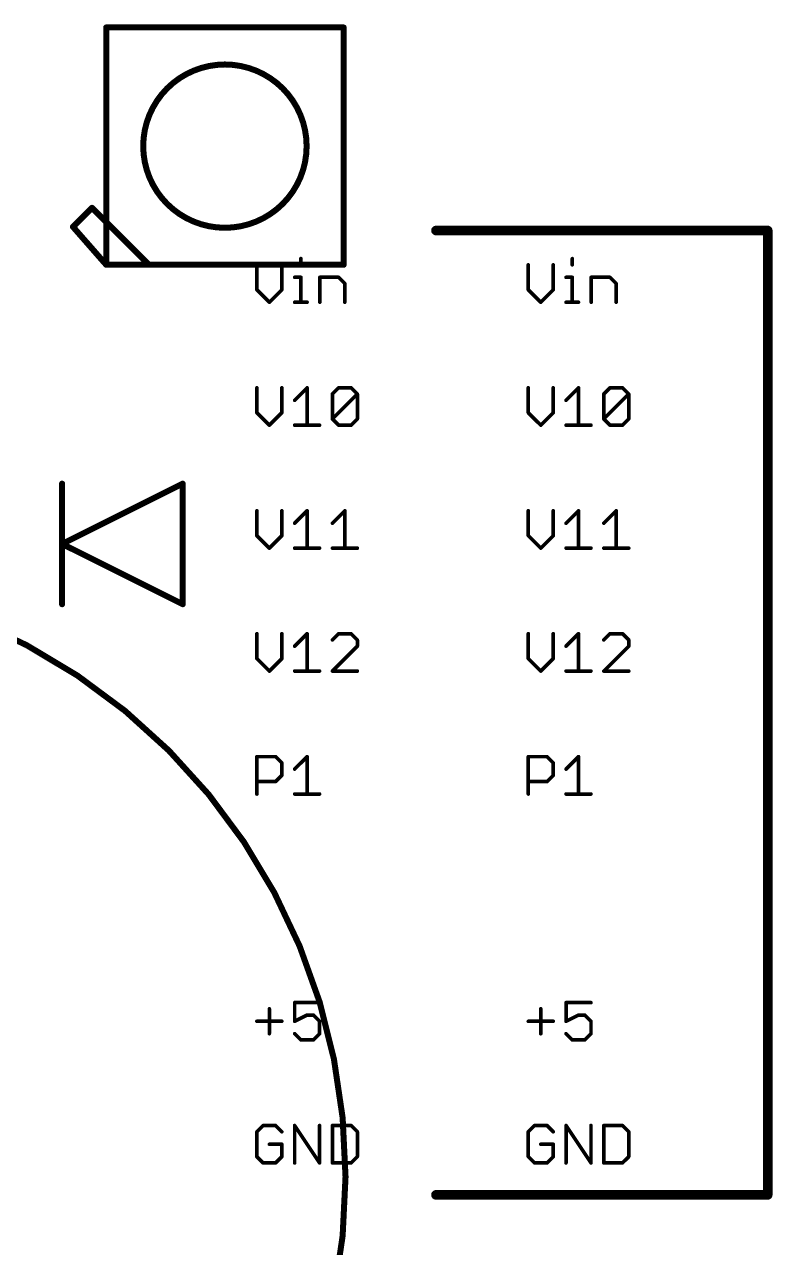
# Model space of a CAD drawing. Extents: x -0.1 to 97.9, y 0.5 to 99.
# Drawn here: x 82.14 to 97.89, y 70.01 to 95.78 of the extents above; entities that cross this region are included whole.
import ezdxf

# ---------------------------------------------------------------- set-up
doc = ezdxf.new("R2010")
doc.units = 0
doc.layers.add('21', color=253, linetype='CONTINUOUS')

msp = doc.modelspace()

# ---------------------------------------------------------------- linework, layer by layer
at = {"layer": '21'}
for points, const_width in [([(83.8918, 95.718, 1), (83.8282, 95.718)], 0.0635), ([(83.86, 95.7498, 1), (83.86, 95.6863)], 0.0635), ([(88.8918, 95.718, 1), (88.8282, 95.718)], 0.0635), ([(88.86, 95.6863, 1), (88.86, 95.7498)], 0.0635), ([(86.36, 91.4975, 1), (86.36, 94.9385, 1), (86.36, 91.4975)], 0.127), ([(83.5825, 91.9405, 1), (83.5375, 91.8955)], 0.0635), ([(83.5825, 91.8955, 1), (83.5375, 91.9405)], 0.0635), ([(83.1375, 91.5405, 1), (83.1825, 91.4955)], 0.0635), ([(83.1839, 91.5389, 1), (83.1361, 91.4971)], 0.0635), ([(83.8918, 91.618, 1), (83.8282, 91.618)], 0.0635), ([(83.8825, 91.6405, 1), (83.8375, 91.5955)], 0.0635), ([(83.8282, 91.618, 1), (83.8918, 91.618)], 0.0635), ([(83.8375, 91.5955, 1), (83.8825, 91.6405)], 0.0635), ([(90.805, 91.4908, 1), (90.805, 91.3892)], 0.1016), ([(97.8408, 91.44, 1), (97.7392, 91.44)], 0.1016), ([(97.79, 91.3892, 1), (97.79, 91.4908)], 0.1016), ([(83.8282, 90.718, 1), (83.8918, 90.718)], 0.0635), ([(83.86, 90.7498, 1), (83.86, 90.6863)], 0.0635), ([(83.8361, 90.6971, 1), (83.8839, 90.7389)], 0.0635), ([(84.76, 90.7498, 1), (84.76, 90.6863)], 0.0635), ([(84.7375, 90.6955, 1), (84.7825, 90.7405)], 0.0635), ([(84.76, 90.6863, 1), (84.76, 90.7498)], 0.0635), ([(87.0521, 90.7168, 1), (87.0141, 90.7168)], 0.0381), ([(87.5775, 90.7168, 1), (87.5394, 90.7168)], 0.0381), ([(87.9787, 90.8481, 1), (87.9406, 90.8481)], 0.0381), ([(87.9406, 90.7168, 1), (87.9787, 90.7168)], 0.0381), ([(88.8282, 90.718, 1), (88.8918, 90.718)], 0.0635), ([(88.86, 90.6863, 1), (88.86, 90.7498)], 0.0635), ([(92.7672, 90.7168, 1), (92.7291, 90.7168)], 0.0381), ([(93.2925, 90.7168, 1), (93.2544, 90.7168)], 0.0381), ([(93.6937, 90.8481, 1), (93.6556, 90.8481)], 0.0381), ([(93.6556, 90.7168, 1), (93.6937, 90.7168)], 0.0381), ([(87.8283, 90.4731, 1), (87.8283, 90.435)], 0.0381), ([(87.9787, 90.4541, 1), (87.9406, 90.4541)], 0.0381), ([(87.9596, 90.435, 1), (87.9596, 90.4731)], 0.0381), ([(88.3584, 90.4731, 1), (88.3584, 90.435)], 0.0381), ([(88.3775, 90.4541, 1), (88.3394, 90.4541)], 0.0381), ([(88.7659, 90.4676, 1), (88.739, 90.4406)], 0.0381), ([(88.7525, 90.435, 1), (88.7525, 90.4731)], 0.0381), ([(93.5433, 90.4731, 1), (93.5433, 90.435)], 0.0381), ([(93.6937, 90.4541, 1), (93.6556, 90.4541)], 0.0381), ([(93.6746, 90.435, 1), (93.6746, 90.4731)], 0.0381), ([(94.0734, 90.4731, 1), (94.0734, 90.435)], 0.0381), ([(94.0925, 90.4541, 1), (94.0544, 90.4541)], 0.0381), ([(94.4809, 90.4676, 1), (94.454, 90.4406)], 0.0381), ([(94.4674, 90.435, 1), (94.4674, 90.4731)], 0.0381), ([(87.0466, 90.2049, 1), (87.0196, 90.1779)], 0.0381), ([(87.0141, 90.1914, 1), (87.0521, 90.1914)], 0.0381), ([(87.5394, 90.1914, 1), (87.5775, 90.1914)], 0.0381), ([(87.572, 90.1779, 1), (87.545, 90.2049)], 0.0381), ([(88.9028, 90.3227, 1), (88.8647, 90.3227)], 0.0381), ([(88.8703, 90.3093, 1), (88.8973, 90.3362)], 0.0381), ([(92.7616, 90.2049, 1), (92.7346, 90.1779)], 0.0381), ([(92.7291, 90.1914, 1), (92.7672, 90.1914)], 0.0381), ([(93.2544, 90.1914, 1), (93.2925, 90.1914)], 0.0381), ([(93.287, 90.1779, 1), (93.26, 90.2049)], 0.0381), ([(94.6178, 90.3227, 1), (94.5797, 90.3227)], 0.0381), ([(94.5853, 90.3093, 1), (94.6123, 90.3362)], 0.0381), ([(87.2823, 89.9422, 1), (87.3093, 89.9152)], 0.0381), ([(87.2823, 89.9152, 1), (87.3093, 89.9422)], 0.0381), ([(87.8283, 89.9477, 1), (87.8283, 89.9097)], 0.0381), ([(87.9406, 89.9287, 1), (87.9787, 89.9287)], 0.0381), ([(88.091, 89.9097, 1), (88.091, 89.9477)], 0.0381), ([(88.3394, 89.9287, 1), (88.3775, 89.9287)], 0.0381), ([(88.8647, 89.9287, 1), (88.9028, 89.9287)], 0.0381), ([(92.9973, 89.9422, 1), (93.0243, 89.9152)], 0.0381), ([(92.9973, 89.9152, 1), (93.0243, 89.9422)], 0.0381), ([(93.5433, 89.9477, 1), (93.5433, 89.9097)], 0.0381), ([(93.6556, 89.9287, 1), (93.6937, 89.9287)], 0.0381), ([(93.806, 89.9097, 1), (93.806, 89.9477)], 0.0381), ([(94.0544, 89.9287, 1), (94.0925, 89.9287)], 0.0381), ([(94.5797, 89.9287, 1), (94.6178, 89.9287)], 0.0381), ([(87.0521, 88.126, 1), (87.0141, 88.126)], 0.0381), ([(87.5775, 88.126, 1), (87.5394, 88.126)], 0.0381), ([(88.11, 88.126, 1), (88.0719, 88.126)], 0.0381), ([(88.1045, 88.1125, 1), (88.0775, 88.1394)], 0.0381), ([(88.7548, 88.145, 1), (88.7548, 88.1069)], 0.0381), ([(88.7683, 88.1125, 1), (88.7414, 88.1394)], 0.0381), ([(89.031, 88.1394, 1), (89.004, 88.1125)], 0.0381), ([(89.0175, 88.1069, 1), (89.0175, 88.145)], 0.0381), ([(92.7672, 88.126, 1), (92.7291, 88.126)], 0.0381), ([(93.2925, 88.126, 1), (93.2544, 88.126)], 0.0381), ([(93.825, 88.126, 1), (93.7869, 88.126)], 0.0381), ([(93.8195, 88.1125, 1), (93.7925, 88.1394)], 0.0381), ([(94.4698, 88.145, 1), (94.4698, 88.1069)], 0.0381), ([(94.4833, 88.1125, 1), (94.4564, 88.1394)], 0.0381), ([(94.746, 88.1394, 1), (94.719, 88.1125)], 0.0381), ([(94.7325, 88.1069, 1), (94.7325, 88.145)], 0.0381), ([(87.8148, 87.8768, 1), (87.8418, 87.8498)], 0.0381), ([(88.6425, 87.9946, 1), (88.6044, 87.9946)], 0.0381), ([(88.61, 88.0081, 1), (88.637, 87.9812)], 0.0381), ([(89.1679, 87.9946, 1), (89.1298, 87.9946)], 0.0381), ([(89.1623, 87.9812, 1), (89.1354, 88.0081)], 0.0381), ([(89.1354, 87.9812, 1), (89.1623, 88.0081)], 0.0381), ([(93.5298, 87.8768, 1), (93.5568, 87.8498)], 0.0381), ([(94.3575, 87.9946, 1), (94.3194, 87.9946)], 0.0381), ([(94.325, 88.0081, 1), (94.352, 87.9812)], 0.0381), ([(94.8829, 87.9946, 1), (94.8448, 87.9946)], 0.0381), ([(94.8773, 87.9812, 1), (94.8504, 88.0081)], 0.0381), ([(94.8504, 87.9812, 1), (94.8773, 88.0081)], 0.0381), ([(87.0466, 87.6141, 1), (87.0196, 87.5871)], 0.0381), ([(87.572, 87.5871, 1), (87.545, 87.6141)], 0.0381), ([(92.7616, 87.6141, 1), (92.7346, 87.5871)], 0.0381), ([(93.287, 87.5871, 1), (93.26, 87.6141)], 0.0381), ([(87.0141, 87.6006, 1), (87.0521, 87.6006)], 0.0381), ([(87.2823, 87.3514, 1), (87.3093, 87.3244)], 0.0381), ([(87.2823, 87.3244, 1), (87.3093, 87.3514)], 0.0381), ([(87.5394, 87.6006, 1), (87.5775, 87.6006)], 0.0381), ([(87.8283, 87.3569, 1), (87.8283, 87.3189)], 0.0381), ([(88.3537, 87.3189, 1), (88.3537, 87.3569)], 0.0381), ([(88.637, 87.4827, 1), (88.61, 87.4558)], 0.0381), ([(88.61, 87.4827, 1), (88.637, 87.4558)], 0.0381), ([(88.6044, 87.4692, 1), (88.6425, 87.4692)], 0.0381), ([(88.7548, 87.3569, 1), (88.7548, 87.3189)], 0.0381), ([(88.7414, 87.3244, 1), (88.7683, 87.3514)], 0.0381), ([(89.004, 87.3514, 1), (89.031, 87.3244)], 0.0381), ([(89.0175, 87.3189, 1), (89.0175, 87.3569)], 0.0381), ([(89.1298, 87.4692, 1), (89.1679, 87.4692)], 0.0381), ([(89.1623, 87.4558, 1), (89.1354, 87.4827)], 0.0381), ([(92.7291, 87.6006, 1), (92.7672, 87.6006)], 0.0381), ([(92.9973, 87.3514, 1), (93.0243, 87.3244)], 0.0381), ([(92.9973, 87.3244, 1), (93.0243, 87.3514)], 0.0381), ([(93.2544, 87.6006, 1), (93.2925, 87.6006)], 0.0381), ([(93.5433, 87.3569, 1), (93.5433, 87.3189)], 0.0381), ([(94.0687, 87.3189, 1), (94.0687, 87.3569)], 0.0381), ([(94.352, 87.4827, 1), (94.325, 87.4558)], 0.0381), ([(94.325, 87.4827, 1), (94.352, 87.4558)], 0.0381), ([(94.3194, 87.4692, 1), (94.3575, 87.4692)], 0.0381), ([(94.4698, 87.3569, 1), (94.4698, 87.3189)], 0.0381), ([(94.4564, 87.3244, 1), (94.4833, 87.3514)], 0.0381), ([(94.719, 87.3514, 1), (94.746, 87.3244)], 0.0381), ([(94.7325, 87.3189, 1), (94.7325, 87.3569)], 0.0381), ([(94.8448, 87.4692, 1), (94.8829, 87.4692)], 0.0381), ([(94.8773, 87.4558, 1), (94.8504, 87.4827)], 0.0381), ([(88.0719, 87.3379, 1), (88.11, 87.3379)], 0.0381), ([(93.7869, 87.3379, 1), (93.825, 87.3379)], 0.0381), ([(82.9627, 86.106, 1), (82.8992, 86.106)], 0.0635), ([(85.5028, 86.106, 1), (85.4393, 86.106)], 0.0635), ([(85.4852, 86.0776, 1), (85.4568, 86.1344)], 0.0635), ([(87.0521, 85.5352, 1), (87.0141, 85.5352)], 0.0381), ([(87.5775, 85.5352, 1), (87.5394, 85.5352)], 0.0381), ([(88.11, 85.5352, 1), (88.0719, 85.5352)], 0.0381), ([(88.1045, 85.5217, 1), (88.0775, 85.5486)], 0.0381), ([(88.9052, 85.5352, 1), (88.8671, 85.5352)], 0.0381), ([(88.8996, 85.5217, 1), (88.8727, 85.5486)], 0.0381), ([(92.7672, 85.5352, 1), (92.7291, 85.5352)], 0.0381), ([(93.2925, 85.5352, 1), (93.2544, 85.5352)], 0.0381), ([(93.825, 85.5352, 1), (93.7869, 85.5352)], 0.0381), ([(93.8195, 85.5217, 1), (93.7925, 85.5486)], 0.0381), ([(94.6202, 85.5352, 1), (94.5821, 85.5352)], 0.0381), ([(94.6146, 85.5217, 1), (94.5877, 85.5486)], 0.0381), ([(87.8148, 85.286, 1), (87.8418, 85.259)], 0.0381), ([(88.61, 85.286, 1), (88.637, 85.259)], 0.0381), ([(93.5298, 85.286, 1), (93.5568, 85.259)], 0.0381), ([(94.325, 85.286, 1), (94.352, 85.259)], 0.0381), ([(87.0466, 85.0233, 1), (87.0196, 84.9963)], 0.0381), ([(87.572, 84.9963, 1), (87.545, 85.0233)], 0.0381), ([(92.7616, 85.0233, 1), (92.7346, 84.9963)], 0.0381), ([(93.287, 84.9963, 1), (93.26, 85.0233)], 0.0381), ([(82.9627, 84.836, 1), (82.8992, 84.836)], 0.0635), ([(82.8992, 84.836, 1), (82.9627, 84.836)], 0.0635), ([(82.9452, 84.8644, 1), (82.9168, 84.8076)], 0.0635), ([(82.9168, 84.8644, 1), (82.9452, 84.8076)], 0.0635), ([(87.0141, 85.0098, 1), (87.0521, 85.0098)], 0.0381), ([(87.5394, 85.0098, 1), (87.5775, 85.0098)], 0.0381), ([(92.7291, 85.0098, 1), (92.7672, 85.0098)], 0.0381), ([(93.2544, 85.0098, 1), (93.2925, 85.0098)], 0.0381), ([(87.2823, 84.7606, 1), (87.3093, 84.7336)], 0.0381), ([(87.2823, 84.7336, 1), (87.3093, 84.7606)], 0.0381), ([(87.8283, 84.7661, 1), (87.8283, 84.7281)], 0.0381), ([(88.0719, 84.7471, 1), (88.11, 84.7471)], 0.0381), ([(88.3537, 84.7281, 1), (88.3537, 84.7661)], 0.0381), ([(88.6235, 84.7661, 1), (88.6235, 84.7281)], 0.0381), ([(88.8671, 84.7471, 1), (88.9052, 84.7471)], 0.0381), ([(89.1489, 84.7281, 1), (89.1489, 84.7661)], 0.0381), ([(92.9973, 84.7606, 1), (93.0243, 84.7336)], 0.0381), ([(92.9973, 84.7336, 1), (93.0243, 84.7606)], 0.0381), ([(93.5433, 84.7661, 1), (93.5433, 84.7281)], 0.0381), ([(93.7869, 84.7471, 1), (93.825, 84.7471)], 0.0381), ([(94.0687, 84.7281, 1), (94.0687, 84.7661)], 0.0381), ([(94.3385, 84.7661, 1), (94.3385, 84.7281)], 0.0381), ([(94.5821, 84.7471, 1), (94.6202, 84.7471)], 0.0381), ([(94.8639, 84.7281, 1), (94.8639, 84.7661)], 0.0381), ([(76.2, 58.801, 1), (76.2, 84.201, 1), (76.2, 58.801)], 0.127), ([(82.8992, 83.566, 1), (82.9627, 83.566)], 0.0635), ([(85.4393, 83.566, 1), (85.5028, 83.566)], 0.0635), ([(85.4568, 83.5376, 1), (85.4852, 83.5944)], 0.0635), ([(87.0521, 82.9444, 1), (87.0141, 82.9444)], 0.0381), ([(87.5775, 82.9444, 1), (87.5394, 82.9444)], 0.0381), ([(88.11, 82.9444, 1), (88.0719, 82.9444)], 0.0381), ([(88.1045, 82.9309, 1), (88.0775, 82.9578)], 0.0381), ([(88.61, 82.8265, 1), (88.637, 82.7996)], 0.0381), ([(88.7548, 82.9634, 1), (88.7548, 82.9253)], 0.0381), ([(88.7683, 82.9309, 1), (88.7414, 82.9578)], 0.0381), ([(89.031, 82.9578, 1), (89.004, 82.9309)], 0.0381), ([(89.0175, 82.9253, 1), (89.0175, 82.9634)], 0.0381), ([(89.1679, 82.813, 1), (89.1298, 82.813)], 0.0381), ([(89.1354, 82.7996, 1), (89.1623, 82.8265)], 0.0381), ([(92.7672, 82.9444, 1), (92.7291, 82.9444)], 0.0381), ([(93.2925, 82.9444, 1), (93.2544, 82.9444)], 0.0381), ([(93.825, 82.9444, 1), (93.7869, 82.9444)], 0.0381), ([(93.8195, 82.9309, 1), (93.7925, 82.9578)], 0.0381), ([(94.325, 82.8265, 1), (94.352, 82.7996)], 0.0381), ([(94.4698, 82.9634, 1), (94.4698, 82.9253)], 0.0381), ([(94.4833, 82.9309, 1), (94.4564, 82.9578)], 0.0381), ([(94.746, 82.9578, 1), (94.719, 82.9309)], 0.0381), ([(94.7325, 82.9253, 1), (94.7325, 82.9634)], 0.0381), ([(94.8829, 82.813, 1), (94.8448, 82.813)], 0.0381), ([(94.8504, 82.7996, 1), (94.8773, 82.8265)], 0.0381), ([(87.8148, 82.6952, 1), (87.8418, 82.6682)], 0.0381), ([(89.1298, 82.6817, 1), (89.1679, 82.6817)], 0.0381), ([(89.1623, 82.6682, 1), (89.1354, 82.6952)], 0.0381), ([(93.5298, 82.6952, 1), (93.5568, 82.6682)], 0.0381), ([(94.8448, 82.6817, 1), (94.8829, 82.6817)], 0.0381), ([(94.8773, 82.6682, 1), (94.8504, 82.6952)], 0.0381), ([(87.0466, 82.4325, 1), (87.0196, 82.4055)], 0.0381), ([(87.0141, 82.419, 1), (87.0521, 82.419)], 0.0381), ([(87.5394, 82.419, 1), (87.5775, 82.419)], 0.0381), ([(87.572, 82.4055, 1), (87.545, 82.4325)], 0.0381), ([(92.7616, 82.4325, 1), (92.7346, 82.4055)], 0.0381), ([(92.7291, 82.419, 1), (92.7672, 82.419)], 0.0381), ([(93.2544, 82.419, 1), (93.2925, 82.419)], 0.0381), ([(93.287, 82.4055, 1), (93.26, 82.4325)], 0.0381), ([(87.2823, 82.1698, 1), (87.3093, 82.1428)], 0.0381), ([(87.2823, 82.1428, 1), (87.3093, 82.1698)], 0.0381), ([(87.8283, 82.1753, 1), (87.8283, 82.1373)], 0.0381), ([(88.0719, 82.1563, 1), (88.11, 82.1563)], 0.0381), ([(88.3537, 82.1373, 1), (88.3537, 82.1753)], 0.0381), ([(88.61, 82.1698, 1), (88.637, 82.1428)], 0.0381), ([(88.6235, 82.1753, 1), (88.6235, 82.1373)], 0.0381), ([(89.1489, 82.1373, 1), (89.1489, 82.1753)], 0.0381), ([(92.9973, 82.1698, 1), (93.0243, 82.1428)], 0.0381), ([(92.9973, 82.1428, 1), (93.0243, 82.1698)], 0.0381), ([(93.5433, 82.1753, 1), (93.5433, 82.1373)], 0.0381), ([(93.7869, 82.1563, 1), (93.825, 82.1563)], 0.0381), ([(94.0687, 82.1373, 1), (94.0687, 82.1753)], 0.0381), ([(94.325, 82.1698, 1), (94.352, 82.1428)], 0.0381), ([(94.3385, 82.1753, 1), (94.3385, 82.1373)], 0.0381), ([(94.8639, 82.1373, 1), (94.8639, 82.1753)], 0.0381), ([(87.0521, 80.3536, 1), (87.0141, 80.3536)], 0.0381), ([(87.0331, 80.3726, 1), (87.0331, 80.3345)], 0.0381), ([(87.4406, 80.367, 1), (87.4137, 80.3401)], 0.0381), ([(87.4271, 80.3345, 1), (87.4271, 80.3726)], 0.0381), ([(87.5775, 80.2222, 1), (87.5394, 80.2222)], 0.0381), ([(87.545, 80.2088, 1), (87.572, 80.2357)], 0.0381), ([(88.11, 80.3536, 1), (88.0719, 80.3536)], 0.0381), ([(88.1045, 80.3401, 1), (88.0775, 80.367)], 0.0381), ([(92.7481, 80.3726, 1), (92.7481, 80.3345)], 0.0381), ([(92.7672, 80.3536, 1), (92.7291, 80.3536)], 0.0381), ([(93.1556, 80.367, 1), (93.1287, 80.3401)], 0.0381), ([(93.1421, 80.3345, 1), (93.1421, 80.3726)], 0.0381), ([(93.2925, 80.2222, 1), (93.2544, 80.2222)], 0.0381), ([(93.26, 80.2088, 1), (93.287, 80.2357)], 0.0381), ([(93.825, 80.3536, 1), (93.7869, 80.3536)], 0.0381), ([(93.8195, 80.3401, 1), (93.7925, 80.367)], 0.0381), ([(87.5394, 79.9595, 1), (87.5775, 79.9595)], 0.0381), ([(87.572, 79.9461, 1), (87.545, 79.973)], 0.0381), ([(87.8148, 80.1044, 1), (87.8418, 80.0774)], 0.0381), ([(93.2544, 79.9595, 1), (93.2925, 79.9595)], 0.0381), ([(93.287, 79.9461, 1), (93.26, 79.973)], 0.0381), ([(93.5298, 80.1044, 1), (93.5568, 80.0774)], 0.0381), ([(87.0331, 79.8472, 1), (87.0331, 79.8091)], 0.0381), ([(87.4137, 79.8417, 1), (87.4406, 79.8147)], 0.0381), ([(87.4271, 79.8091, 1), (87.4271, 79.8472)], 0.0381), ([(92.7481, 79.8472, 1), (92.7481, 79.8091)], 0.0381), ([(93.1287, 79.8417, 1), (93.1556, 79.8147)], 0.0381), ([(93.1421, 79.8091, 1), (93.1421, 79.8472)], 0.0381), ([(87.0141, 79.5655, 1), (87.0521, 79.5655)], 0.0381), ([(87.8283, 79.5845, 1), (87.8283, 79.5465)], 0.0381), ([(88.0719, 79.5655, 1), (88.11, 79.5655)], 0.0381), ([(88.3537, 79.5465, 1), (88.3537, 79.5845)], 0.0381), ([(92.7291, 79.5655, 1), (92.7672, 79.5655)], 0.0381), ([(93.5433, 79.5845, 1), (93.5433, 79.5465)], 0.0381), ([(93.7869, 79.5655, 1), (93.825, 79.5655)], 0.0381), ([(94.0687, 79.5465, 1), (94.0687, 79.5845)], 0.0381), ([(87.3148, 75.0406, 1), (87.2767, 75.0406)], 0.0381), ([(87.8473, 75.172, 1), (87.8092, 75.172)], 0.0381), ([(87.8283, 75.191, 1), (87.8283, 75.1529)], 0.0381), ([(88.3537, 75.1529, 1), (88.3537, 75.191)], 0.0381), ([(93.0298, 75.0406, 1), (92.9917, 75.0406)], 0.0381), ([(93.5623, 75.172, 1), (93.5242, 75.172)], 0.0381), ([(93.5433, 75.191, 1), (93.5433, 75.1529)], 0.0381), ([(94.0687, 75.1529, 1), (94.0687, 75.191)], 0.0381), ([(87.0331, 74.797, 1), (87.0331, 74.7589)], 0.0381), ([(87.5585, 74.7589, 1), (87.5585, 74.797)], 0.0381), ([(87.8198, 74.795, 1), (87.8368, 74.7609)], 0.0381), ([(87.8092, 74.7779, 1), (87.8473, 74.7779)], 0.0381), ([(88.091, 74.9283, 1), (88.091, 74.8902)], 0.0381), ([(88.0995, 74.8922, 1), (88.0825, 74.9263)], 0.0381), ([(88.2358, 74.9228, 1), (88.2089, 74.8958)], 0.0381), ([(88.2223, 74.8902, 1), (88.2223, 74.9283)], 0.0381), ([(88.3727, 74.7779, 1), (88.3346, 74.7779)], 0.0381), ([(88.3402, 74.7645, 1), (88.3671, 74.7914)], 0.0381), ([(92.7481, 74.797, 1), (92.7481, 74.7589)], 0.0381), ([(93.2735, 74.7589, 1), (93.2735, 74.797)], 0.0381), ([(93.5348, 74.795, 1), (93.5518, 74.7609)], 0.0381), ([(93.5242, 74.7779, 1), (93.5623, 74.7779)], 0.0381), ([(93.806, 74.9283, 1), (93.806, 74.8902)], 0.0381), ([(93.8145, 74.8922, 1), (93.7975, 74.9263)], 0.0381), ([(93.9508, 74.9228, 1), (93.9239, 74.8958)], 0.0381), ([(93.9373, 74.8902, 1), (93.9373, 74.9283)], 0.0381), ([(94.0877, 74.7779, 1), (94.0496, 74.7779)], 0.0381), ([(94.0552, 74.7645, 1), (94.0821, 74.7914)], 0.0381), ([(87.2767, 74.5152, 1), (87.3148, 74.5152)], 0.0381), ([(87.8418, 74.5287, 1), (87.8148, 74.5018)], 0.0381), ([(88.3346, 74.5152, 1), (88.3727, 74.5152)], 0.0381), ([(88.3671, 74.5018, 1), (88.3402, 74.5287)], 0.0381), ([(92.9917, 74.5152, 1), (93.0298, 74.5152)], 0.0381), ([(93.5568, 74.5287, 1), (93.5298, 74.5018)], 0.0381), ([(94.0496, 74.5152, 1), (94.0877, 74.5152)], 0.0381), ([(94.0821, 74.5018, 1), (94.0552, 74.5287)], 0.0381), ([(87.9596, 74.4029, 1), (87.9596, 74.3649)], 0.0381), ([(87.9462, 74.3704, 1), (87.9731, 74.3974)], 0.0381), ([(88.2089, 74.3974, 1), (88.2358, 74.3704)], 0.0381), ([(88.2223, 74.3649, 1), (88.2223, 74.4029)], 0.0381), ([(93.6746, 74.4029, 1), (93.6746, 74.3649)], 0.0381), ([(93.6612, 74.3704, 1), (93.6881, 74.3974)], 0.0381), ([(93.9239, 74.3974, 1), (93.9508, 74.3704)], 0.0381), ([(93.9373, 74.3649, 1), (93.9373, 74.4029)], 0.0381), ([(87.0521, 72.4498, 1), (87.0141, 72.4498)], 0.0381), ([(87.0196, 72.4633, 1), (87.0466, 72.4364)], 0.0381), ([(87.1644, 72.6002, 1), (87.1644, 72.5621)], 0.0381), ([(87.1779, 72.5677, 1), (87.151, 72.5946)], 0.0381), ([(87.4406, 72.5946, 1), (87.4137, 72.5677)], 0.0381), ([(87.4271, 72.5621, 1), (87.4271, 72.6002)], 0.0381), ([(87.545, 72.4364, 1), (87.572, 72.4633)], 0.0381), ([(87.8473, 72.5812, 1), (87.8092, 72.5812)], 0.0381), ([(87.8441, 72.5917, 1), (87.8124, 72.5706)], 0.0381), ([(88.3727, 72.5812, 1), (88.3346, 72.5812)], 0.0381), ([(88.6425, 72.5812, 1), (88.6044, 72.5812)], 0.0381), ([(88.6235, 72.6002, 1), (88.6235, 72.5621)], 0.0381), ([(89.031, 72.5946, 1), (89.004, 72.5677)], 0.0381), ([(89.0175, 72.5621, 1), (89.0175, 72.6002)], 0.0381), ([(89.1679, 72.4498, 1), (89.1298, 72.4498)], 0.0381), ([(89.1354, 72.4364, 1), (89.1623, 72.4633)], 0.0381), ([(92.7346, 72.4633, 1), (92.7616, 72.4364)], 0.0381), ([(92.7672, 72.4498, 1), (92.7291, 72.4498)], 0.0381), ([(92.8794, 72.6002, 1), (92.8794, 72.5621)], 0.0381), ([(92.8929, 72.5677, 1), (92.866, 72.5946)], 0.0381), ([(93.1556, 72.5946, 1), (93.1287, 72.5677)], 0.0381), ([(93.1421, 72.5621, 1), (93.1421, 72.6002)], 0.0381), ([(93.26, 72.4364, 1), (93.287, 72.4633)], 0.0381), ([(93.5623, 72.5812, 1), (93.5242, 72.5812)], 0.0381), ([(93.5591, 72.5917, 1), (93.5274, 72.5706)], 0.0381), ([(94.0877, 72.5812, 1), (94.0496, 72.5812)], 0.0381), ([(94.3575, 72.5812, 1), (94.3194, 72.5812)], 0.0381), ([(94.3385, 72.6002, 1), (94.3385, 72.5621)], 0.0381), ([(94.746, 72.5946, 1), (94.719, 72.5677)], 0.0381), ([(94.7325, 72.5621, 1), (94.7325, 72.6002)], 0.0381), ([(94.8829, 72.4498, 1), (94.8448, 72.4498)], 0.0381), ([(94.8504, 72.4364, 1), (94.8773, 72.4633)], 0.0381), ([(87.2958, 72.2062, 1), (87.2958, 72.1681)], 0.0381), ([(87.5775, 72.1871, 1), (87.5394, 72.1871)], 0.0381), ([(87.5585, 72.1681, 1), (87.5585, 72.2062)], 0.0381), ([(93.0108, 72.2062, 1), (93.0108, 72.1681)], 0.0381), ([(93.2925, 72.1871, 1), (93.2544, 72.1871)], 0.0381), ([(93.2735, 72.1681, 1), (93.2735, 72.2062)], 0.0381), ([(87.0466, 71.9379, 1), (87.0196, 71.911)], 0.0381), ([(87.0141, 71.9244, 1), (87.0521, 71.9244)], 0.0381), ([(87.5394, 71.9244, 1), (87.5775, 71.9244)], 0.0381), ([(87.572, 71.911, 1), (87.545, 71.9379)], 0.0381), ([(89.1298, 71.9244, 1), (89.1679, 71.9244)], 0.0381), ([(89.1623, 71.911, 1), (89.1354, 71.9379)], 0.0381), ([(92.7616, 71.9379, 1), (92.7346, 71.911)], 0.0381), ([(92.7291, 71.9244, 1), (92.7672, 71.9244)], 0.0381), ([(93.2544, 71.9244, 1), (93.2925, 71.9244)], 0.0381), ([(93.287, 71.911, 1), (93.26, 71.9379)], 0.0381), ([(94.8448, 71.9244, 1), (94.8829, 71.9244)], 0.0381), ([(94.8773, 71.911, 1), (94.8504, 71.9379)], 0.0381), ([(87.1644, 71.8122, 1), (87.1644, 71.7741)], 0.0381), ([(87.151, 71.7796, 1), (87.1779, 71.8066)], 0.0381), ([(87.4137, 71.8066, 1), (87.4406, 71.7796)], 0.0381), ([(87.4271, 71.7741, 1), (87.4271, 71.8122)], 0.0381), ([(87.8092, 71.7931, 1), (87.8473, 71.7931)], 0.0381), ([(88.3346, 71.7931, 1), (88.3727, 71.7931)], 0.0381), ([(88.3378, 71.7825, 1), (88.3695, 71.8037)], 0.0381), ([(88.6235, 71.8122, 1), (88.6235, 71.7741)], 0.0381), ([(88.6044, 71.7931, 1), (88.6425, 71.7931)], 0.0381), ([(89.004, 71.8066, 1), (89.031, 71.7796)], 0.0381), ([(89.0175, 71.7741, 1), (89.0175, 71.8122)], 0.0381), ([(92.8794, 71.8122, 1), (92.8794, 71.7741)], 0.0381), ([(92.866, 71.7796, 1), (92.8929, 71.8066)], 0.0381), ([(93.1287, 71.8066, 1), (93.1556, 71.7796)], 0.0381), ([(93.1421, 71.7741, 1), (93.1421, 71.8122)], 0.0381), ([(93.5242, 71.7931, 1), (93.5623, 71.7931)], 0.0381), ([(94.0496, 71.7931, 1), (94.0877, 71.7931)], 0.0381), ([(94.0528, 71.7825, 1), (94.0845, 71.8037)], 0.0381), ([(94.3385, 71.8122, 1), (94.3385, 71.7741)], 0.0381), ([(94.3194, 71.7931, 1), (94.3575, 71.7931)], 0.0381), ([(94.719, 71.8066, 1), (94.746, 71.7796)], 0.0381), ([(94.7325, 71.7741, 1), (94.7325, 71.8122)], 0.0381), ([(90.805, 71.1708, 1), (90.805, 71.0692)], 0.1016), ([(97.7392, 71.12, 1), (97.8408, 71.12)], 0.1016), ([(97.79, 71.0692, 1), (97.79, 71.1708)], 0.1016)]:
    msp.add_lwpolyline(points, format="xyb", dxfattribs=dict(at, const_width=const_width))
for points, const_width in [([(83.86, 91.618), (83.86, 95.718)], 0.127), ([(83.86, 95.718), (88.86, 95.718)], 0.127), ([(88.86, 95.718), (88.86, 90.718)], 0.127), ([(83.56, 91.918), (83.16, 91.518)], 0.127), ([(83.86, 91.618), (83.56, 91.918)], 0.127), ([(83.16, 91.518), (83.86, 90.718)], 0.127), ([(83.86, 90.718), (83.86, 91.618)], 0.127), ([(84.76, 90.718), (83.86, 91.618)], 0.127), ([(97.79, 91.44), (90.805, 91.44)], 0.2032), ([(97.79, 71.12), (97.79, 91.44)], 0.2032), ([(84.76, 90.718), (83.86, 90.718)], 0.127), ([(88.86, 90.718), (84.76, 90.718)], 0.127), ([(87.0331, 90.7168), (87.0331, 90.1914)], 0.0762), ([(87.5585, 90.1914), (87.5585, 90.7168)], 0.0762), ([(87.9596, 90.8481), (87.9596, 90.7168)], 0.0762), ([(92.7481, 90.7168), (92.7481, 90.1914)], 0.0762), ([(93.2735, 90.1914), (93.2735, 90.7168)], 0.0762), ([(93.6746, 90.8481), (93.6746, 90.7168)], 0.0762), ([(87.8283, 90.4541), (87.9596, 90.4541)], 0.0762), ([(87.9596, 90.4541), (87.9596, 89.9287)], 0.0762), ([(88.3584, 89.9287), (88.3584, 90.4541)], 0.0762), ([(88.3584, 90.4541), (88.7525, 90.4541)], 0.0762), ([(88.7525, 90.4541), (88.8838, 90.3227)], 0.0762), ([(93.5433, 90.4541), (93.6746, 90.4541)], 0.0762), ([(93.6746, 90.4541), (93.6746, 89.9287)], 0.0762), ([(94.0734, 89.9287), (94.0734, 90.4541)], 0.0762), ([(94.0734, 90.4541), (94.4674, 90.4541)], 0.0762), ([(94.4674, 90.4541), (94.5988, 90.3227)], 0.0762), ([(87.0331, 90.1914), (87.2958, 89.9287)], 0.0762), ([(87.2958, 89.9287), (87.5585, 90.1914)], 0.0762), ([(88.8838, 90.3227), (88.8838, 89.9287)], 0.0762), ([(92.7481, 90.1914), (93.0108, 89.9287)], 0.0762), ([(93.0108, 89.9287), (93.2735, 90.1914)], 0.0762), ([(94.5988, 90.3227), (94.5988, 89.9287)], 0.0762), ([(87.8283, 89.9287), (88.091, 89.9287)], 0.0762), ([(93.5433, 89.9287), (93.806, 89.9287)], 0.0762), ([(87.0331, 88.126), (87.0331, 87.6006)], 0.0762), ([(87.5585, 87.6006), (87.5585, 88.126)], 0.0762), ([(87.8283, 87.8633), (88.091, 88.126)], 0.0762), ([(88.091, 88.126), (88.091, 87.3379)], 0.0762), ([(88.6235, 87.9946), (88.7548, 88.126)], 0.0762), ([(88.7548, 88.126), (89.0175, 88.126)], 0.0762), ([(89.0175, 88.126), (89.1489, 87.9946)], 0.0762), ([(92.7481, 88.126), (92.7481, 87.6006)], 0.0762), ([(93.2735, 87.6006), (93.2735, 88.126)], 0.0762), ([(93.5433, 87.8633), (93.806, 88.126)], 0.0762), ([(93.806, 88.126), (93.806, 87.3379)], 0.0762), ([(94.3385, 87.9946), (94.4698, 88.126)], 0.0762), ([(94.4698, 88.126), (94.7325, 88.126)], 0.0762), ([(94.7325, 88.126), (94.8639, 87.9946)], 0.0762), ([(88.6235, 87.4692), (88.6235, 87.9946)], 0.0762), ([(88.6235, 87.4692), (89.1489, 87.9946)], 0.0762), ([(89.1489, 87.9946), (89.1489, 87.4692)], 0.0762), ([(94.3385, 87.4692), (94.3385, 87.9946)], 0.0762), ([(94.3385, 87.4692), (94.8639, 87.9946)], 0.0762), ([(94.8639, 87.9946), (94.8639, 87.4692)], 0.0762), ([(87.0331, 87.6006), (87.2958, 87.3379)], 0.0762), ([(87.2958, 87.3379), (87.5585, 87.6006)], 0.0762), ([(92.7481, 87.6006), (93.0108, 87.3379)], 0.0762), ([(93.0108, 87.3379), (93.2735, 87.6006)], 0.0762), ([(87.8283, 87.3379), (88.3537, 87.3379)], 0.0762), ([(88.7548, 87.3379), (88.6235, 87.4692)], 0.0762), ([(89.0175, 87.3379), (88.7548, 87.3379)], 0.0762), ([(89.1489, 87.4692), (89.0175, 87.3379)], 0.0762), ([(93.5433, 87.3379), (94.0687, 87.3379)], 0.0762), ([(94.4698, 87.3379), (94.3385, 87.4692)], 0.0762), ([(94.7325, 87.3379), (94.4698, 87.3379)], 0.0762), ([(94.8639, 87.4692), (94.7325, 87.3379)], 0.0762), ([(82.931, 86.106), (82.931, 84.836)], 0.127), ([(82.931, 84.836), (85.471, 86.106)], 0.127), ([(85.471, 86.106), (85.471, 83.566)], 0.127), ([(87.0331, 85.5352), (87.0331, 85.0098)], 0.0762), ([(87.5585, 85.0098), (87.5585, 85.5352)], 0.0762), ([(87.8283, 85.2725), (88.091, 85.5352)], 0.0762), ([(88.091, 85.5352), (88.091, 84.7471)], 0.0762), ([(88.6235, 85.2725), (88.8862, 85.5352)], 0.0762), ([(88.8862, 85.5352), (88.8862, 84.7471)], 0.0762), ([(92.7481, 85.5352), (92.7481, 85.0098)], 0.0762), ([(93.2735, 85.0098), (93.2735, 85.5352)], 0.0762), ([(93.5433, 85.2725), (93.806, 85.5352)], 0.0762), ([(93.806, 85.5352), (93.806, 84.7471)], 0.0762), ([(94.3385, 85.2725), (94.6012, 85.5352)], 0.0762), ([(94.6012, 85.5352), (94.6012, 84.7471)], 0.0762), ([(87.0331, 85.0098), (87.2958, 84.7471)], 0.0762), ([(87.2958, 84.7471), (87.5585, 85.0098)], 0.0762), ([(92.7481, 85.0098), (93.0108, 84.7471)], 0.0762), ([(93.0108, 84.7471), (93.2735, 85.0098)], 0.0762), ([(82.931, 84.836), (82.931, 83.566)], 0.127), ([(85.471, 83.566), (82.931, 84.836)], 0.127), ([(87.8283, 84.7471), (88.3537, 84.7471)], 0.0762), ([(88.6235, 84.7471), (89.1489, 84.7471)], 0.0762), ([(93.5433, 84.7471), (94.0687, 84.7471)], 0.0762), ([(94.3385, 84.7471), (94.8639, 84.7471)], 0.0762), ([(87.0331, 82.9444), (87.0331, 82.419)], 0.0762), ([(87.5585, 82.419), (87.5585, 82.9444)], 0.0762), ([(87.8283, 82.6817), (88.091, 82.9444)], 0.0762), ([(88.091, 82.9444), (88.091, 82.1563)], 0.0762), ([(88.7548, 82.9444), (88.6235, 82.813)], 0.0762), ([(89.0175, 82.9444), (88.7548, 82.9444)], 0.0762), ([(89.1489, 82.813), (89.0175, 82.9444)], 0.0762), ([(89.1489, 82.6817), (89.1489, 82.813)], 0.0762), ([(92.7481, 82.9444), (92.7481, 82.419)], 0.0762), ([(93.2735, 82.419), (93.2735, 82.9444)], 0.0762), ([(93.5433, 82.6817), (93.806, 82.9444)], 0.0762), ([(93.806, 82.9444), (93.806, 82.1563)], 0.0762), ([(94.4698, 82.9444), (94.3385, 82.813)], 0.0762), ([(94.7325, 82.9444), (94.4698, 82.9444)], 0.0762), ([(94.8639, 82.813), (94.7325, 82.9444)], 0.0762), ([(94.8639, 82.6817), (94.8639, 82.813)], 0.0762), ([(88.6235, 82.1563), (89.1489, 82.6817)], 0.0762), ([(94.3385, 82.1563), (94.8639, 82.6817)], 0.0762), ([(87.0331, 82.419), (87.2958, 82.1563)], 0.0762), ([(87.2958, 82.1563), (87.5585, 82.419)], 0.0762), ([(92.7481, 82.419), (93.0108, 82.1563)], 0.0762), ([(93.0108, 82.1563), (93.2735, 82.419)], 0.0762), ([(87.8283, 82.1563), (88.3537, 82.1563)], 0.0762), ([(89.1489, 82.1563), (88.6235, 82.1563)], 0.0762), ([(93.5433, 82.1563), (94.0687, 82.1563)], 0.0762), ([(94.8639, 82.1563), (94.3385, 82.1563)], 0.0762), ([(87.0331, 79.5655), (87.0331, 80.3536)], 0.0762), ([(87.0331, 80.3536), (87.4271, 80.3536)], 0.0762), ([(87.4271, 80.3536), (87.5585, 80.2222)], 0.0762), ([(87.5585, 80.2222), (87.5585, 79.9595)], 0.0762), ([(87.8283, 80.0909), (88.091, 80.3536)], 0.0762), ([(88.091, 80.3536), (88.091, 79.5655)], 0.0762), ([(92.7481, 79.5655), (92.7481, 80.3536)], 0.0762), ([(92.7481, 80.3536), (93.1421, 80.3536)], 0.0762), ([(93.1421, 80.3536), (93.2735, 80.2222)], 0.0762), ([(93.2735, 80.2222), (93.2735, 79.9595)], 0.0762), ([(93.5433, 80.0909), (93.806, 80.3536)], 0.0762), ([(93.806, 80.3536), (93.806, 79.5655)], 0.0762), ([(87.5585, 79.9595), (87.4271, 79.8282)], 0.0762), ([(93.2735, 79.9595), (93.1421, 79.8282)], 0.0762), ([(87.4271, 79.8282), (87.0331, 79.8282)], 0.0762), ([(93.1421, 79.8282), (92.7481, 79.8282)], 0.0762), ([(87.8283, 79.5655), (88.3537, 79.5655)], 0.0762), ([(93.5433, 79.5655), (94.0687, 79.5655)], 0.0762), ([(87.2958, 75.0406), (87.2958, 74.5152)], 0.0762), ([(88.3537, 75.172), (87.8283, 75.172)], 0.0762), ([(87.8283, 75.172), (87.8283, 74.7779)], 0.0762), ([(93.0108, 75.0406), (93.0108, 74.5152)], 0.0762), ([(94.0687, 75.172), (93.5433, 75.172)], 0.0762), ([(93.5433, 75.172), (93.5433, 74.7779)], 0.0762), ([(87.0331, 74.7779), (87.5585, 74.7779)], 0.0762), ([(87.8283, 74.7779), (88.091, 74.9093)], 0.0762), ([(88.091, 74.9093), (88.2223, 74.9093)], 0.0762), ([(88.2223, 74.9093), (88.3537, 74.7779)], 0.0762), ([(88.3537, 74.7779), (88.3537, 74.5152)], 0.0762), ([(92.7481, 74.7779), (93.2735, 74.7779)], 0.0762), ([(93.5433, 74.7779), (93.806, 74.9093)], 0.0762), ([(93.806, 74.9093), (93.9373, 74.9093)], 0.0762), ([(93.9373, 74.9093), (94.0687, 74.7779)], 0.0762), ([(94.0687, 74.7779), (94.0687, 74.5152)], 0.0762), ([(87.9596, 74.3839), (87.8283, 74.5152)], 0.0762), ([(88.3537, 74.5152), (88.2223, 74.3839)], 0.0762), ([(93.6746, 74.3839), (93.5433, 74.5152)], 0.0762), ([(94.0687, 74.5152), (93.9373, 74.3839)], 0.0762), ([(88.2223, 74.3839), (87.9596, 74.3839)], 0.0762), ([(93.9373, 74.3839), (93.6746, 74.3839)], 0.0762), ([(87.1644, 72.5812), (87.0331, 72.4498)], 0.0762), ([(87.0331, 72.4498), (87.0331, 71.9244)], 0.0762), ([(87.4271, 72.5812), (87.1644, 72.5812)], 0.0762), ([(87.5585, 72.4498), (87.4271, 72.5812)], 0.0762), ([(87.8283, 71.7931), (87.8283, 72.5812)], 0.0762), ([(87.8283, 72.5812), (88.3537, 71.7931)], 0.0762), ([(88.3537, 71.7931), (88.3537, 72.5812)], 0.0762), ([(88.6235, 72.5812), (88.6235, 71.7931)], 0.0762), ([(89.0175, 72.5812), (88.6235, 72.5812)], 0.0762), ([(89.1489, 72.4498), (89.0175, 72.5812)], 0.0762), ([(89.1489, 71.9244), (89.1489, 72.4498)], 0.0762), ([(92.8794, 72.5812), (92.7481, 72.4498)], 0.0762), ([(92.7481, 72.4498), (92.7481, 71.9244)], 0.0762), ([(93.1421, 72.5812), (92.8794, 72.5812)], 0.0762), ([(93.2735, 72.4498), (93.1421, 72.5812)], 0.0762), ([(93.5433, 71.7931), (93.5433, 72.5812)], 0.0762), ([(93.5433, 72.5812), (94.0687, 71.7931)], 0.0762), ([(94.0687, 71.7931), (94.0687, 72.5812)], 0.0762), ([(94.3385, 72.5812), (94.3385, 71.7931)], 0.0762), ([(94.7325, 72.5812), (94.3385, 72.5812)], 0.0762), ([(94.8639, 72.4498), (94.7325, 72.5812)], 0.0762), ([(94.8639, 71.9244), (94.8639, 72.4498)], 0.0762), ([(87.5585, 72.1871), (87.2958, 72.1871)], 0.0762), ([(87.5585, 71.9244), (87.5585, 72.1871)], 0.0762), ([(93.2735, 72.1871), (93.0108, 72.1871)], 0.0762), ([(93.2735, 71.9244), (93.2735, 72.1871)], 0.0762), ([(87.0331, 71.9244), (87.1644, 71.7931)], 0.0762), ([(87.4271, 71.7931), (87.5585, 71.9244)], 0.0762), ([(89.0175, 71.7931), (89.1489, 71.9244)], 0.0762), ([(92.7481, 71.9244), (92.8794, 71.7931)], 0.0762), ([(93.1421, 71.7931), (93.2735, 71.9244)], 0.0762), ([(94.7325, 71.7931), (94.8639, 71.9244)], 0.0762), ([(87.1644, 71.7931), (87.4271, 71.7931)], 0.0762), ([(88.6235, 71.7931), (89.0175, 71.7931)], 0.0762), ([(92.8794, 71.7931), (93.1421, 71.7931)], 0.0762), ([(94.3385, 71.7931), (94.7325, 71.7931)], 0.0762), ([(90.805, 71.12), (97.79, 71.12)], 0.2032)]:
    msp.add_lwpolyline(points, dxfattribs=dict(at, const_width=const_width))

doc.saveas('drawing.dxf')
